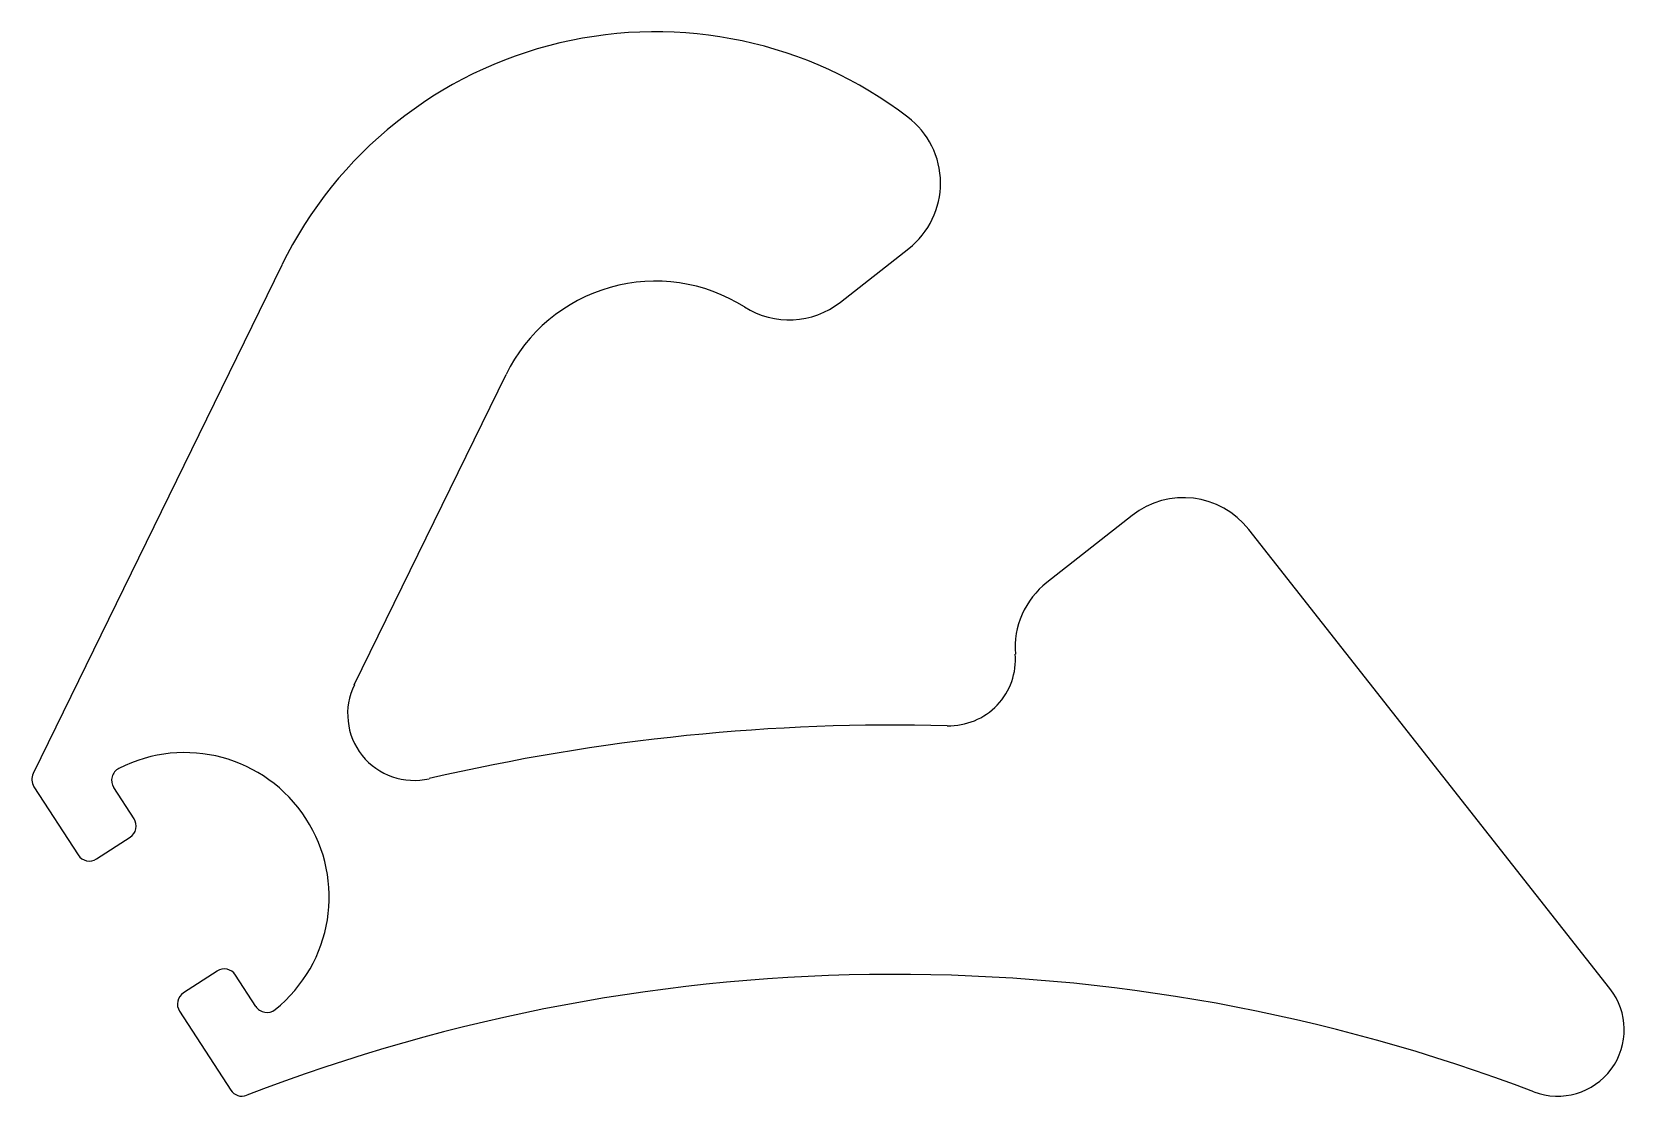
# Model space of a CAD drawing. Extents: x -15.2 to 15.2, y 3.2 to 23.5.
import ezdxf

# ---------------------------------------------------------------- set-up
doc = ezdxf.new("R2010")
doc.units = 0
doc.layers.get('0').update_dxf_attribs({"linetype": 'CONTINUOUS'})

msp = doc.modelspace()

# ---------------------------------------------------------------- linework, layer by layer
for p, q in [((0.238, 18.32), (1.542, 19.345)), ((-10.425, 19.029), (-15.17, 9.314)), ((-9.041, 11.012), (-6.146, 16.939)), ((5.805, 14.246), (4.178, 12.967)), ((14.924, 5.208), (8.034, 13.978)), ((-15.155, 9.065), (-14.31, 7.761)), ((-13.244, 8.451), (-13.632, 9.049)), ((-13.959, 7.686), (-13.319, 8.1)), ((-11.662, 5.542), (-12.301, 5.128)), ((-10.923, 4.869), (-11.311, 5.467)), ((-12.376, 4.776), (-11.4, 3.27))]:
    msp.add_line(p, q)
for centre, radius, start, end in [((-3.293, 15.546), 7.938, 52.635, 153.9682), ((0.561, 20.593), 1.587, 308.1602, 52.635), ((-3.293, 15.546), 3.175, 57.6287, 153.9675), ((-0.743, 19.568), 1.587, 237.6287, 308.1575), ((6.785, 12.997), 1.588, 38.1575, 128.1575), ((5.158, 11.719), 1.587, 128.1575, 184.4085), ((2.309, 11.499), 1.27, 268.5299, 4.4085), ((-7.899, 10.455), 1.27, 153.97, 283.1512), ((1.275, -28.81), 39.053, 88.5299, 103.1512), ((-12.278, 6.959), 2.757, 308.7666, 117.1187), ((-14.942, 9.203), 0.254, 153.9731, 212.9423), ((-13.419, 9.187), 0.254, 117.1187, 212.9478), ((-13.458, 8.313), 0.254, 302.9423, 32.9423), ((-14.097, 7.899), 0.254, 212.9423, 302.9423), ((-11.524, 5.329), 0.254, 32.9423, 122.9423), ((1.275, -28.81), 34.29, 69.1601, 111.1467), ((13.926, 4.424), 1.27, 249.1613, 38.1575), ((-12.163, 4.914), 0.254, 122.9423, 212.9423), ((-10.71, 5.007), 0.254, 212.9423, 308.773), ((-11.187, 3.408), 0.254, 212.9423, 291.1467)]:
    msp.add_arc(centre, radius, start, end)

doc.saveas('drawing.dxf')
